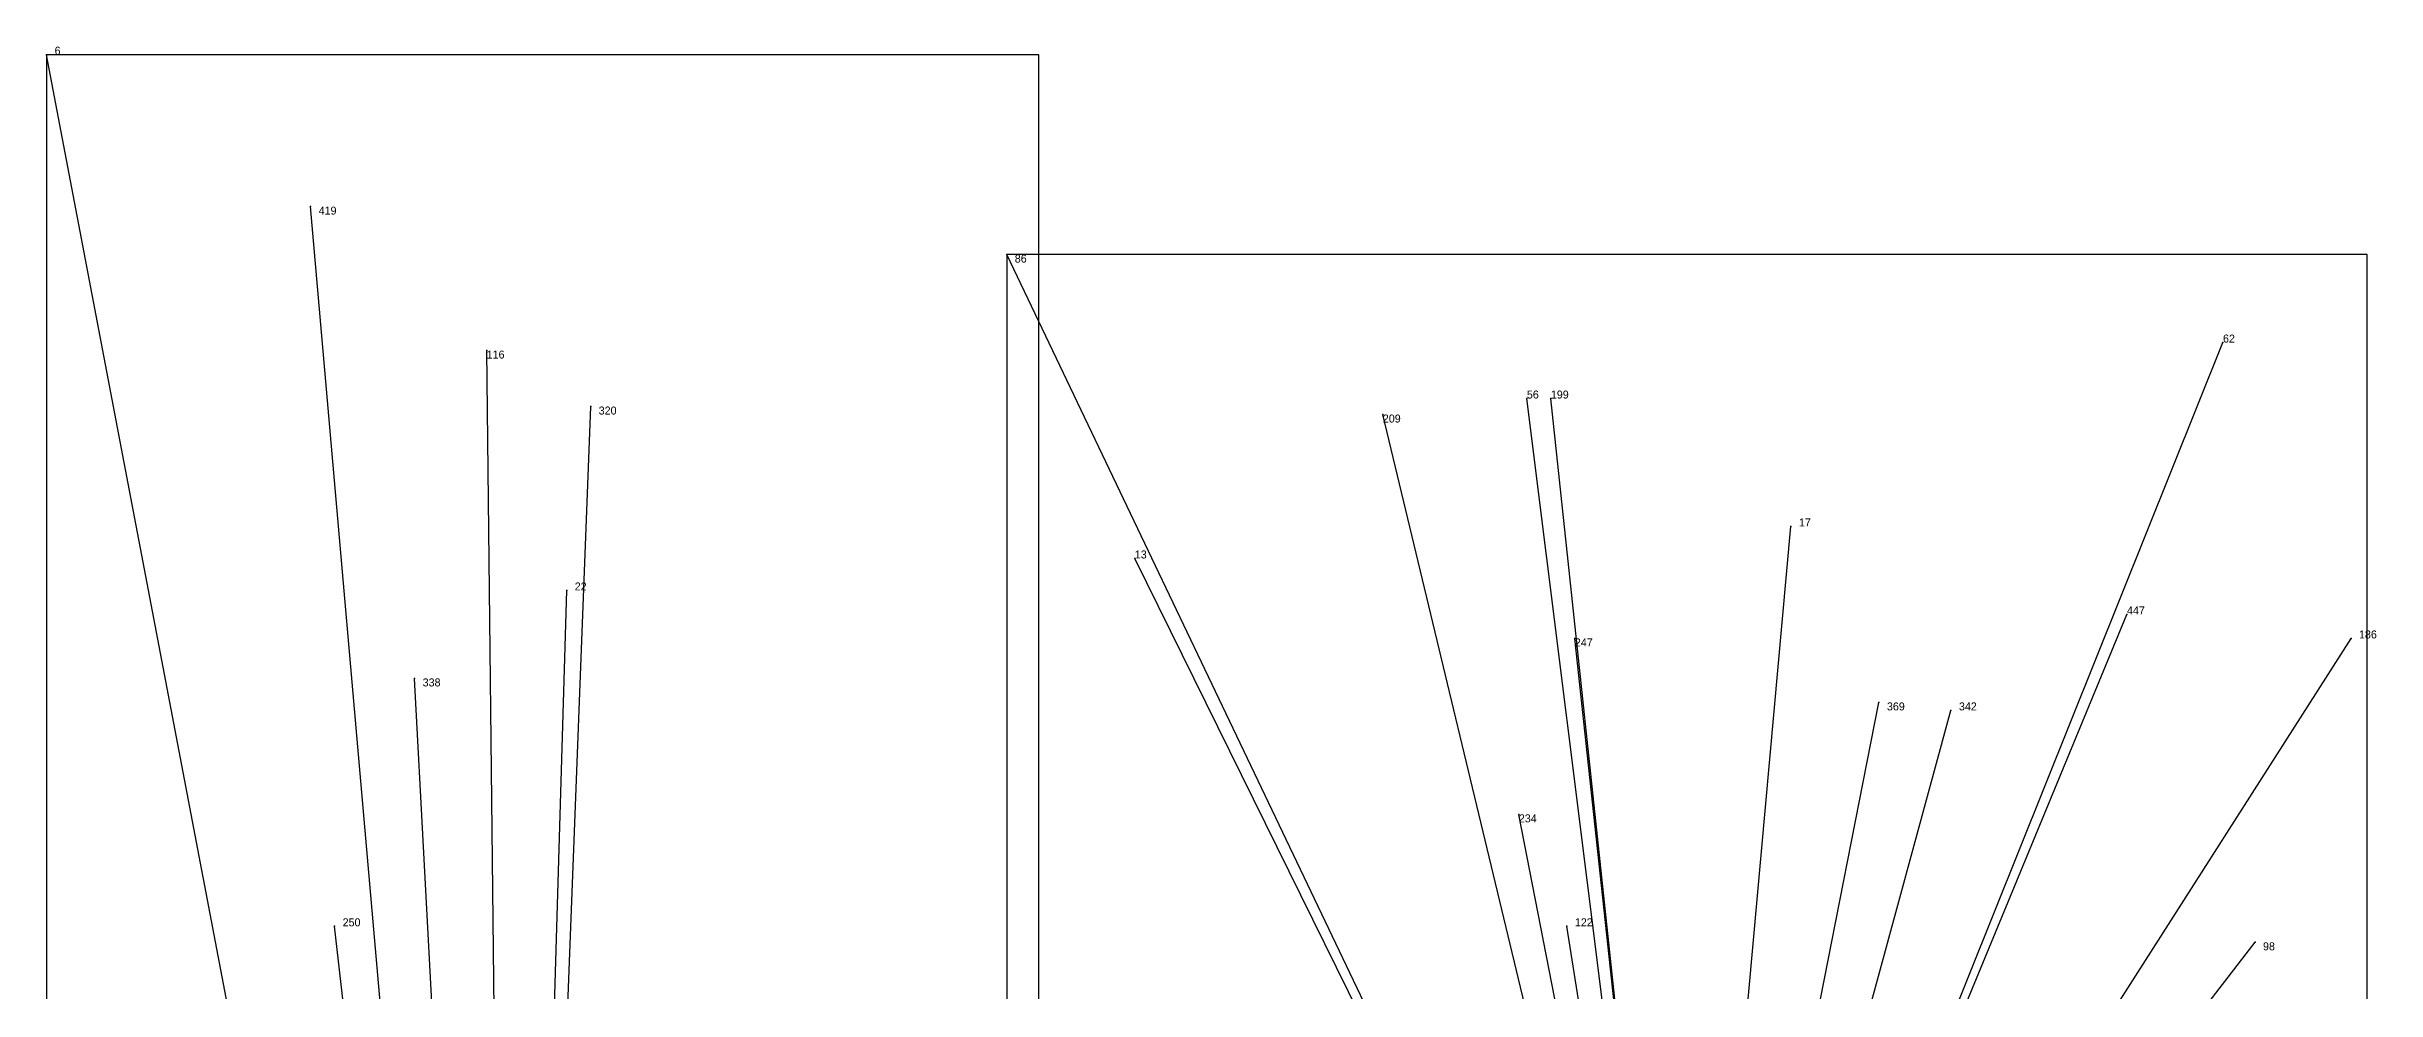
# Model space of a CAD drawing. Extents: x 0 to 1, y 0 to 1.
# Drawn here: x 0.003 to 0.2942, y 0.882 to 1 of the extents above; entities that cross this region are included whole.
import ezdxf

# ---------------------------------------------------------------- set-up
doc = ezdxf.new("R2010")
doc.units = 0
for name, color, linetype in [('Clients', 3, 'CONTINUOUS'), ('Facilities_lines', 3, 'CONTINUOUS'), ('Min_max_boxes', 1, 'CONTINUOUS'), ('Normals', 1, 'CONTINUOUS'), ('Source_points', 5, 'CONTINUOUS'), ('Text', 3, 'CONTINUOUS')]:
    doc.layers.add(name, color=color, linetype=linetype)

msp = doc.modelspace()

# ---------------------------------------------------------------- linework, layer by layer
at = {"layer": 'Clients', "color": 5}
for p in [(0.003, 0.999), (0.036, 0.98), (0.123, 0.974), (0.058, 0.962), (0.275, 0.963), (0.188, 0.956), (0.191, 0.956), (0.071, 0.955), (0.17, 0.954), (0.221, 0.94), (0.139, 0.936), (0.068, 0.932), (0.263, 0.929), (0.194, 0.926), (0.291, 0.926), (0.049, 0.921), (0.232, 0.918), (0.241, 0.917), (0.187, 0.904), (0.039, 0.89), (0.193, 0.89), (0.279, 0.888)]:
    msp.add_point(p, dxfattribs=at)
at = {"layer": 'Facilities_lines', "color": 3}
for p, q in [((0.061, 0.694), (0.003, 0.999)), ((0.061, 0.694), (0.036, 0.98)), ((0.208, 0.796), (0.123, 0.974)), ((0.061, 0.694), (0.058, 0.962)), ((0.208, 0.796), (0.275, 0.963)), ((0.208, 0.796), (0.188, 0.956)), ((0.208, 0.796), (0.191, 0.956)), ((0.061, 0.694), (0.071, 0.955)), ((0.208, 0.796), (0.17, 0.954)), ((0.208, 0.796), (0.221, 0.94)), ((0.208, 0.796), (0.139, 0.936)), ((0.061, 0.694), (0.068, 0.932)), ((0.208, 0.796), (0.263, 0.929)), ((0.208, 0.796), (0.194, 0.926)), ((0.208, 0.796), (0.291, 0.926)), ((0.061, 0.694), (0.049, 0.921)), ((0.208, 0.796), (0.232, 0.918)), ((0.208, 0.796), (0.241, 0.917)), ((0.208, 0.796), (0.187, 0.904)), ((0.061, 0.694), (0.039, 0.89)), ((0.208, 0.796), (0.193, 0.89)), ((0.208, 0.796), (0.279, 0.888))]:
    msp.add_line(p, q, dxfattribs=at)
at = {"layer": 'Min_max_boxes', "color": 1}
for p, q in [((0.127, 0.999), (0.003, 0.999)), ((0.003, 0.999), (0.003, 0.402)), ((0.127, 0.999), (0.003, 0.999)), ((0.003, 0.999), (0.003, 0.402)), ((0.003, 0.999), (0.003, 0.999)), ((0.127, 0.402), (0.127, 0.999)), ((0.127, 0.402), (0.127, 0.999)), ((0.127, 0.999), (0.127, 0.999)), ((0.293, 0.974), (0.123, 0.974)), ((0.123, 0.974), (0.123, 0.514)), ((0.293, 0.974), (0.123, 0.974)), ((0.123, 0.974), (0.123, 0.514)), ((0.123, 0.974), (0.123, 0.974)), ((0.293, 0.514), (0.293, 0.974)), ((0.293, 0.514), (0.293, 0.974)), ((0.293, 0.974), (0.293, 0.974))]:
    msp.add_line(p, q, dxfattribs=at)
at = {"layer": 'Normals', "color": 1}
for p, q in [((0.003, 0.999), (0.003, 0.999, 0.1)), ((0.036, 0.98), (0.036, 0.98, 0.1)), ((0.123, 0.974), (0.123, 0.974, 0.1)), ((0.058, 0.962), (0.058, 0.962, 0.1)), ((0.275, 0.963), (0.275, 0.963, 0.1)), ((0.188, 0.956), (0.188, 0.956, 0.1)), ((0.191, 0.956), (0.191, 0.956, 0.1)), ((0.071, 0.955), (0.071, 0.955, 0.1)), ((0.17, 0.954), (0.17, 0.954, 0.1)), ((0.221, 0.94), (0.221, 0.94, 0.1)), ((0.139, 0.936), (0.139, 0.936, 0.1)), ((0.068, 0.932), (0.068, 0.932, 0.1)), ((0.263, 0.929), (0.263, 0.929, 0.1)), ((0.194, 0.926), (0.194, 0.926, 0.1)), ((0.291, 0.926), (0.291, 0.926, 0.1)), ((0.049, 0.921), (0.049, 0.921, 0.1)), ((0.232, 0.918), (0.232, 0.918, 0.1)), ((0.241, 0.917), (0.241, 0.917, 0.1)), ((0.187, 0.904), (0.187, 0.904, 0.1)), ((0.039, 0.89), (0.039, 0.89, 0.1)), ((0.193, 0.89), (0.193, 0.89, 0.1)), ((0.279, 0.888), (0.279, 0.888, 0.1))]:
    msp.add_line(p, q, dxfattribs=at)
at = {"layer": 'Source_points', "color": 5}
for p in [(0.003, 0.999), (0.036, 0.98), (0.123, 0.974), (0.058, 0.962), (0.275, 0.963), (0.188, 0.956), (0.191, 0.956), (0.071, 0.955), (0.17, 0.954), (0.221, 0.94), (0.139, 0.936), (0.068, 0.932), (0.263, 0.929), (0.194, 0.926), (0.291, 0.926), (0.049, 0.921), (0.232, 0.918), (0.241, 0.917), (0.187, 0.904), (0.039, 0.89), (0.193, 0.89), (0.279, 0.888)]:
    msp.add_point(p, dxfattribs=at)

# ---------------------------------------------------------------- texts
at = {"layer": 'Text', "color": 3}
for s, p in [('6', (0.004, 0.999)), ('419', (0.037, 0.979)), ('86', (0.124, 0.973)), ('62', (0.275, 0.963)), ('116', (0.058, 0.961)), ('56', (0.188, 0.956)), ('199', (0.191, 0.956)), ('320', (0.072, 0.954)), ('209', (0.17, 0.953)), ('17', (0.222, 0.94)), ('13', (0.139, 0.936)), ('22', (0.069, 0.932)), ('447', (0.263, 0.929)), ('247', (0.194, 0.925)), ('186', (0.292, 0.926)), ('338', (0.05, 0.92)), ('369', (0.233, 0.917)), ('342', (0.242, 0.917)), ('234', (0.187, 0.903)), ('250', (0.04, 0.89)), ('122', (0.194, 0.89)), ('98', (0.28, 0.887))]:
    msp.add_text(s, height=0.001, dxfattribs=at).set_placement(p)

doc.saveas('drawing.dxf')
